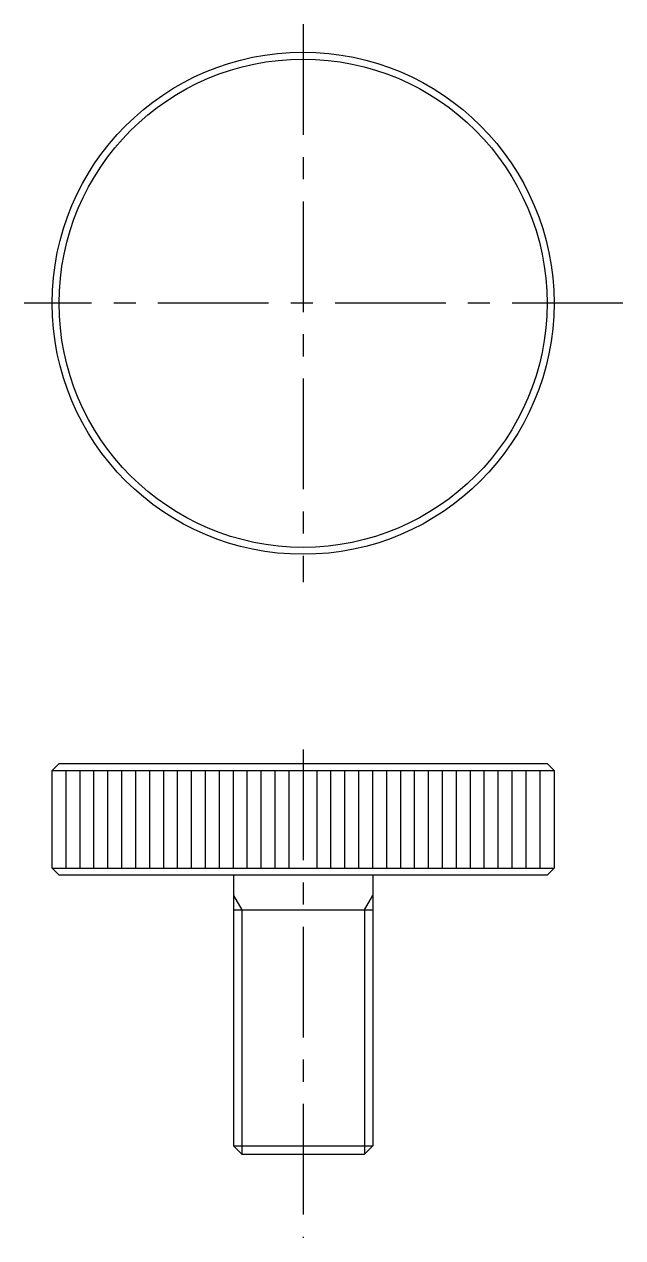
# Model space of a CAD drawing. Extents: x 29 to 175, y 23 to 163.
# Drawn here: x 131.6 to 174.5, y 76.3 to 163.3 of the extents above; entities outside this region: 2.
import ezdxf

# ---------------------------------------------------------------- set-up
doc = ezdxf.new("R2010")
doc.units = 0
doc.header["$LTSCALE"] = 0.25
doc.linetypes.add('CENTER', pattern=[50.8, 31.75, -6.35, 6.35, -6.35])
doc.layers.get('0').update_dxf_attribs({"linetype": 'CONTINUOUS'})
doc.layers.add('CENTER', color=1, linetype='CENTER')

msp = doc.modelspace()

# ---------------------------------------------------------------- linework, layer by layer
for p, q in [((134.108, 110.312), (133.608, 109.812)), ((133.608, 109.812), (169.608, 109.812)), ((133.608, 102.812), (133.608, 109.812)), ((134.108, 110.312), (169.108, 110.312)), ((134.608, 102.812), (134.608, 109.812)), ((135.608, 102.812), (135.608, 109.812)), ((136.608, 102.812), (136.608, 109.812)), ((137.608, 102.812), (137.608, 109.812)), ((138.608, 102.812), (138.608, 109.812)), ((139.608, 102.812), (139.608, 109.812)), ((140.608, 102.812), (140.608, 109.812)), ((141.608, 102.812), (141.608, 109.812)), ((142.608, 102.812), (142.608, 109.812)), ((143.608, 102.812), (143.608, 109.812)), ((144.608, 102.812), (144.608, 109.812)), ((145.608, 102.812), (145.608, 109.812)), ((146.608, 102.812), (146.608, 109.812)), ((147.608, 102.812), (147.608, 109.812)), ((148.608, 102.812), (148.608, 109.812)), ((149.608, 102.812), (149.608, 109.812)), ((150.608, 102.812), (150.608, 109.812)), ((152.608, 102.812), (152.608, 109.812)), ((153.608, 102.812), (153.608, 109.812)), ((154.608, 102.812), (154.608, 109.812)), ((155.608, 102.812), (155.608, 109.812)), ((156.608, 102.812), (156.608, 109.812)), ((157.608, 102.812), (157.608, 109.812)), ((158.608, 102.812), (158.608, 109.812)), ((159.608, 102.812), (159.608, 109.812)), ((160.608, 102.812), (160.608, 109.812)), ((161.608, 102.812), (161.608, 109.812)), ((162.608, 102.812), (162.608, 109.812)), ((163.608, 102.812), (163.608, 109.812)), ((164.608, 102.812), (164.608, 109.812)), ((165.608, 102.812), (165.608, 109.812)), ((166.608, 102.812), (166.608, 109.812)), ((167.608, 102.812), (167.608, 109.812)), ((168.608, 102.812), (168.608, 109.812)), ((169.108, 110.312), (169.608, 109.812)), ((169.608, 109.812), (169.608, 102.812)), ((133.608, 102.812), (169.608, 102.812)), ((133.608, 102.812), (134.108, 102.312)), ((169.108, 102.312), (169.608, 102.812)), ((169.108, 102.312), (134.108, 102.312)), ((146.608, 102.312), (146.608, 82.912)), ((156.608, 102.312), (156.608, 82.912)), ((146.608, 99.812), (156.608, 99.812)), ((146.608, 82.912), (156.608, 82.912)), ((146.608, 82.912), (147.208, 82.312)), ((149.108, 82.912), (149.108, 82.912)), ((151.608, 82.912), (151.608, 82.912)), ((156.008, 82.312), (156.608, 82.912)), ((147.208, 82.312), (156.008, 82.312))]:
    msp.add_line(p, q)
at = {"color": 3, "linetype": 'CONTINUOUS'}
for p, q in [((146.608, 100.852), (147.208, 99.812)), ((156.008, 99.812), (156.608, 100.852)), ((147.208, 99.812), (147.208, 82.312)), ((156.008, 99.812), (156.008, 82.312))]:
    msp.add_line(p, q, dxfattribs=at)
for radius in [18, 17.5]:
    msp.add_circle((151.608, 143.309), radius)
at = {"layer": 'CENTER', "color": 1, "linetype": 'CENTER'}
for p, q in [((151.608, 163.309), (151.608, 123.309)), ((174.537, 143.309), (131.608, 143.309)), ((151.608, 111.312), (151.608, 76.312))]:
    msp.add_line(p, q, dxfattribs=at)

# ---------------------------------------------------------------- texts
for s, p in [('NOBB10-20', (28.599, 38.009)), ('NOBB10', (28.599, 22.806))]:
    msp.add_text(s, height=4).set_placement(p)

doc.saveas('drawing.dxf')
